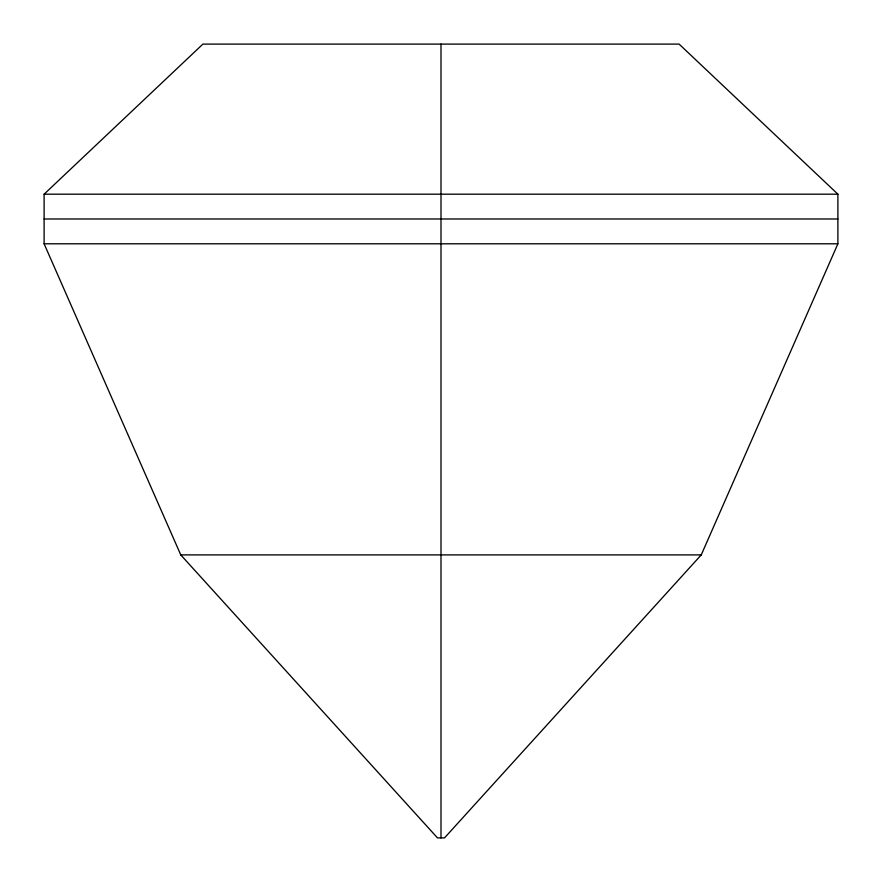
<?xml version="1.0" encoding="UTF-8"?>
<svg xmlns="http://www.w3.org/2000/svg" width="882" height="882" viewBox="0 0 882 882"><rect width="100%" height="100%" fill="white"/><g stroke="black" fill="none" stroke-linecap="round" stroke-linejoin="round"><path stroke-width="1.32" d="M44.111 243.796L44.111 194.194L202.893 44.1L679.107 44.1L837.889 194.194L837.889 243.796L701.245 554.899L444.506 837.9L437.494 837.9L180.755 554.899L44.111 243.796L837.889 243.796M44.111 194.194L837.889 194.194M44.111 218.99L837.889 218.99M180.755 554.899L701.245 554.899M441 44.1L441 837.9"/></g></svg>
